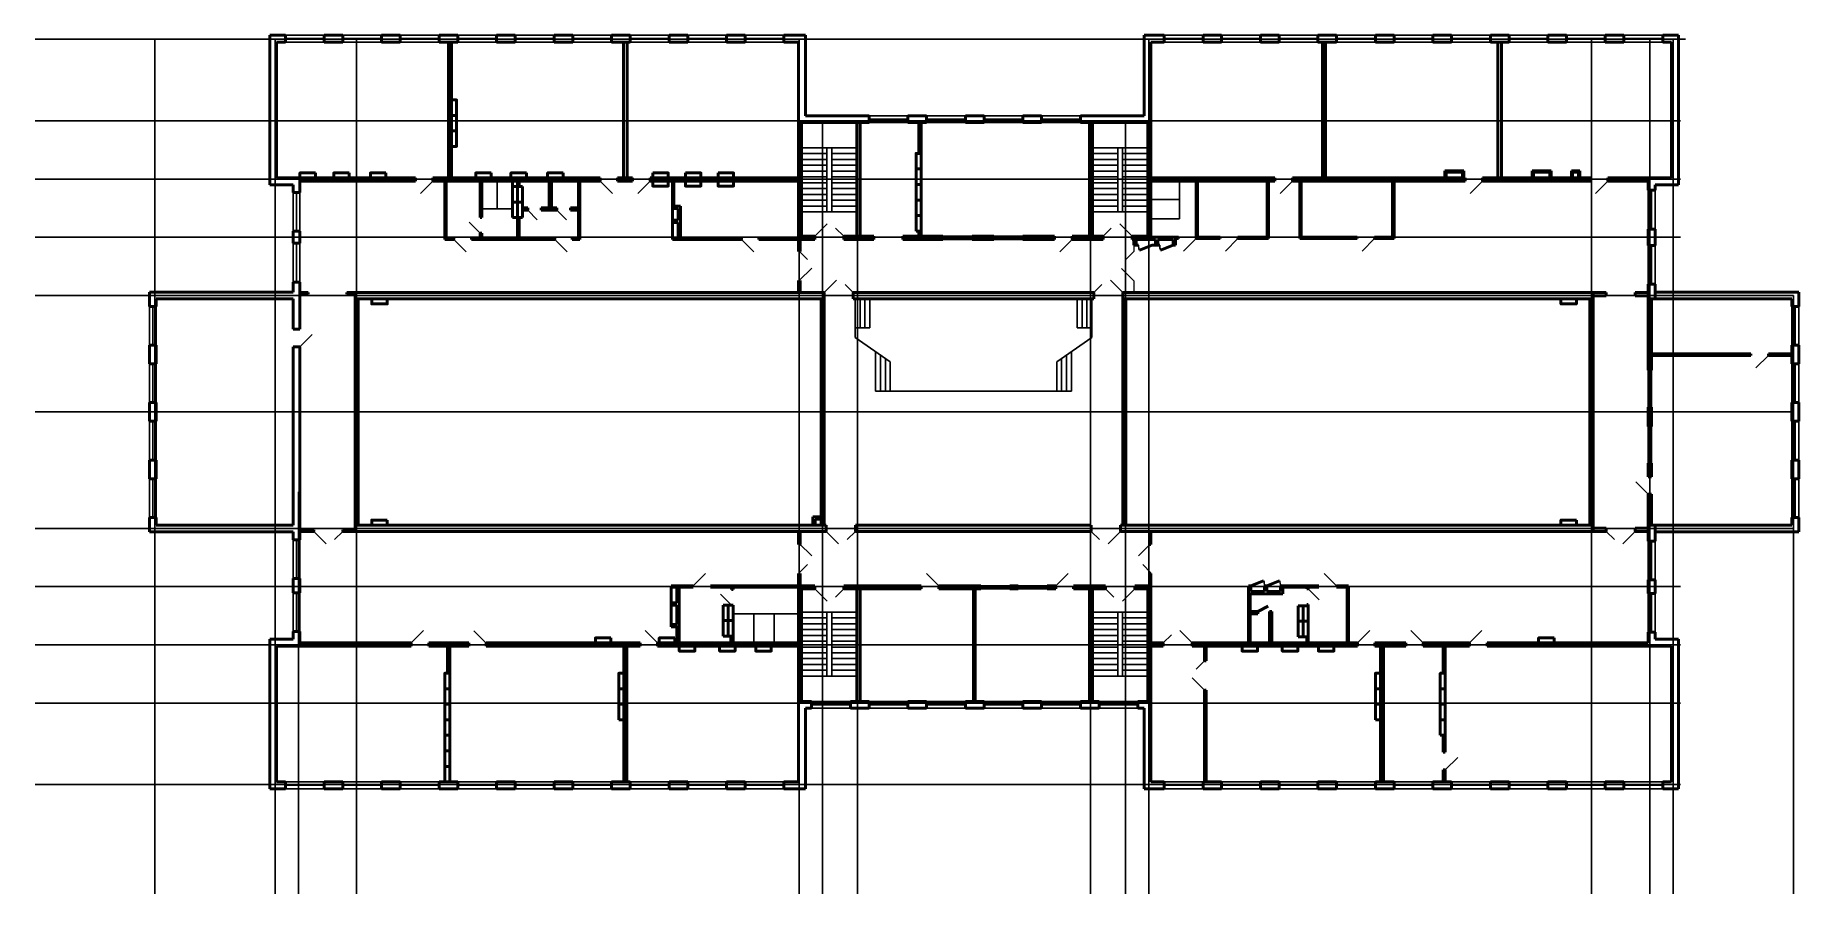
# Model space of a CAD drawing. Header units: metres. Extents: x 6.3 to 97.1, y 10 to 54.2.
import ezdxf

# ---------------------------------------------------------------- set-up
doc = ezdxf.new("R2010")
doc.units = ezdxf.units.M
doc.linetypes.add('ACAD_ISO04W100', pattern=[30, 24, -3, 0, -3])
for name, color, linetype in [('SANTEH', 7, 'Continuous'), ('Окна', 127, 'Continuous'), ('Оси', 30, 'Continuous'), ('размеры оси', 163, 'Continuous')]:
    doc.layers.add(name, color=color, linetype=linetype)
doc.layers.add('Двери', color=250, linetype='Continuous', lineweight=5)
doc.layers.add('Стены', color=7, linetype='Continuous', lineweight=50)

msp = doc.modelspace()

# ---------------------------------------------------------------- linework, layer by layer
for p, q in [((48.588, 48.385), (45.738, 48.385)), ((47.038, 45.085), (47.038, 48.385)), ((47.288, 45.085), (47.288, 48.385)), ((63.568, 48.385), (60.718, 48.385)), ((62.018, 45.085), (62.018, 48.385)), ((62.268, 45.085), (62.268, 48.385)), ((47.038, 48.085), (45.738, 48.085)), ((47.038, 47.785), (45.738, 47.785)), ((47.038, 47.485), (45.738, 47.485)), ((48.588, 48.085), (47.288, 48.085)), ((48.588, 47.785), (47.288, 47.785)), ((48.588, 47.485), (47.288, 47.485)), ((62.018, 48.085), (60.718, 48.085)), ((62.018, 47.785), (60.718, 47.785)), ((62.018, 47.485), (60.718, 47.485)), ((63.568, 48.085), (62.268, 48.085)), ((63.568, 47.785), (62.268, 47.785)), ((63.568, 47.485), (62.268, 47.485)), ((47.038, 47.185), (45.738, 47.185)), ((47.038, 46.885), (45.738, 46.885)), ((47.038, 46.585), (45.738, 46.585)), ((48.588, 47.185), (47.288, 47.185)), ((48.588, 46.885), (47.288, 46.885)), ((48.588, 46.585), (47.288, 46.585)), ((62.018, 47.185), (60.718, 47.185)), ((62.018, 46.885), (60.718, 46.885)), ((62.018, 46.585), (60.718, 46.585)), ((63.568, 47.185), (62.268, 47.185)), ((63.568, 46.885), (62.268, 46.885)), ((63.568, 46.585), (62.268, 46.585)), ((47.038, 46.285), (45.738, 46.285)), ((47.038, 45.985), (45.738, 45.985)), ((47.038, 45.685), (45.738, 45.685)), ((48.588, 46.285), (47.288, 46.285)), ((48.588, 45.985), (47.288, 45.985)), ((48.588, 45.685), (47.288, 45.685)), ((62.018, 46.285), (60.718, 46.285)), ((62.018, 45.985), (60.718, 45.985)), ((62.018, 45.685), (60.718, 45.685)), ((63.568, 46.285), (62.268, 46.285)), ((63.568, 45.985), (62.268, 45.985)), ((63.568, 45.685), (62.268, 45.685)), ((47.038, 45.385), (45.738, 45.385)), ((48.588, 45.085), (45.738, 45.085)), ((48.588, 45.385), (47.288, 45.385)), ((62.018, 45.385), (60.718, 45.385)), ((63.568, 45.085), (60.718, 45.085)), ((63.568, 45.385), (62.268, 45.385)), ((53.014, 43.825), (54.514, 43.825)), ((53.014, 43.745), (54.514, 43.745)), ((53.014, 43.665), (54.514, 43.665)), ((55.633, 43.825), (57.133, 43.825)), ((55.633, 43.745), (57.133, 43.745)), ((55.633, 43.665), (57.133, 43.665)), ((48.498, 38.605), (48.498, 40.605)), ((48.748, 39.105), (48.748, 40.605)), ((48.998, 39.105), (48.998, 40.605)), ((49.248, 39.105), (49.248, 40.605)), ((59.928, 39.105), (59.928, 40.605)), ((60.178, 39.105), (60.178, 40.605)), ((60.428, 39.105), (60.428, 40.605)), ((60.678, 38.605), (60.678, 40.605)), ((48.498, 39.105), (49.248, 39.105)), ((60.678, 39.105), (59.928, 39.105)), ((50.298, 37.355), (48.498, 38.605)), ((58.878, 37.355), (60.678, 38.605)), ((49.548, 35.855), (49.548, 37.875)), ((49.798, 35.855), (49.798, 37.702)), ((50.048, 35.855), (50.048, 37.528)), ((50.298, 35.855), (50.298, 37.355)), ((58.878, 35.855), (58.878, 37.355)), ((59.128, 35.855), (59.128, 37.528)), ((59.378, 35.855), (59.378, 37.702)), ((59.628, 35.855), (59.628, 37.875)), ((49.548, 35.855), (59.628, 35.855)), ((96.738, 28.945), (89.338, 28.945)), ((54.963, 25.825), (56.463, 25.825)), ((54.963, 25.745), (56.463, 25.745)), ((54.963, 25.665), (56.463, 25.665)), ((56.883, 25.825), (58.383, 25.825)), ((56.883, 25.745), (58.383, 25.745)), ((56.883, 25.665), (58.383, 25.665)), ((48.588, 24.465), (45.738, 24.465)), ((47.038, 24.165), (45.738, 24.165)), ((47.038, 23.865), (45.738, 23.865)), ((47.038, 24.465), (47.038, 21.165)), ((47.288, 24.465), (47.288, 21.165)), ((48.588, 24.165), (47.288, 24.165)), ((48.588, 23.865), (47.288, 23.865)), ((63.568, 24.465), (60.718, 24.465)), ((62.018, 24.165), (60.718, 24.165)), ((62.018, 23.865), (60.718, 23.865)), ((62.018, 24.465), (62.018, 21.165)), ((62.268, 24.465), (62.268, 21.165)), ((63.568, 24.165), (62.268, 24.165)), ((63.568, 23.865), (62.268, 23.865)), ((47.038, 23.565), (45.738, 23.565)), ((47.038, 23.265), (45.738, 23.265)), ((47.038, 22.965), (45.738, 22.965)), ((48.588, 23.565), (47.288, 23.565)), ((48.588, 23.265), (47.288, 23.265)), ((48.588, 22.965), (47.288, 22.965)), ((62.018, 23.565), (60.718, 23.565)), ((62.018, 23.265), (60.718, 23.265)), ((62.018, 22.965), (60.718, 22.965)), ((63.568, 23.565), (62.268, 23.565)), ((63.568, 23.265), (62.268, 23.265)), ((63.568, 22.965), (62.268, 22.965)), ((47.038, 22.665), (45.738, 22.665)), ((47.038, 22.365), (45.738, 22.365)), ((47.038, 22.065), (45.738, 22.065)), ((48.588, 22.665), (47.288, 22.665)), ((48.588, 22.365), (47.288, 22.365)), ((48.588, 22.065), (47.288, 22.065)), ((62.018, 22.665), (60.718, 22.665)), ((62.018, 22.365), (60.718, 22.365)), ((62.018, 22.065), (60.718, 22.065)), ((63.568, 22.665), (62.268, 22.665)), ((63.568, 22.365), (62.268, 22.365)), ((63.568, 22.065), (62.268, 22.065)), ((47.038, 21.765), (45.738, 21.765)), ((47.038, 21.465), (45.738, 21.465)), ((48.588, 21.165), (45.738, 21.165)), ((48.588, 21.765), (47.288, 21.765)), ((48.588, 21.465), (47.288, 21.465)), ((62.018, 21.765), (60.718, 21.765)), ((62.018, 21.465), (60.718, 21.465)), ((63.568, 21.165), (60.718, 21.165)), ((63.568, 21.765), (62.268, 21.765)), ((63.568, 21.465), (62.268, 21.465))]:
    msp.add_line(p, q)
at = {"lineweight": 50}
for p, q in [((46.898, 40.925), (46.898, 40.605)), ((48.398, 40.925), (48.398, 40.605)), ((60.778, 40.925), (60.778, 40.605)), ((62.278, 40.925), (62.278, 40.605)), ((94.623, 37.765), (94.623, 37.685)), ((95.523, 37.765), (95.523, 37.685)), ((47.003, 28.945), (47.003, 28.625)), ((48.503, 28.945), (48.503, 28.625)), ((60.653, 28.945), (60.653, 28.625)), ((62.153, 28.945), (62.153, 28.625)), ((69.578, 25.825), (69.698, 25.825)), ((64.353, 22.875), (64.353, 22.715)), ((65.853, 22.875), (65.853, 22.715)), ((74.363, 22.875), (74.363, 22.715)), ((75.263, 22.875), (75.263, 22.715)), ((66.488, 21.945), (66.568, 21.945)), ((66.488, 20.445), (66.568, 20.445))]:
    msp.add_line(p, q, dxfattribs=at)
at = {"lineweight": 25}
for p, q in [((89.338, 36.925), (89.338, 35.025)), ((89.418, 36.925), (89.418, 35.025)), ((89.498, 36.925), (89.498, 35.025)), ((89.338, 34.035), (89.338, 32.135)), ((89.418, 34.035), (89.418, 32.135)), ((89.498, 34.035), (89.498, 32.135))]:
    msp.add_line(p, q, dxfattribs=at)
at = {"layer": 'SANTEH'}
for p, q in [((30.058, 45.239), (30.058, 46.675)), ((65.198, 46.675), (65.198, 44.73)), ((65.198, 45.728), (63.751, 45.728)), ((30.848, 45.239), (29.268, 45.239)), ((65.198, 44.73), (63.751, 44.73)), ((42.208, 24.375), (45.578, 24.375)), ((43.283, 24.375), (43.283, 22.875)), ((44.33, 24.375), (44.33, 22.875))]:
    msp.add_line(p, q, dxfattribs=at)
for centre, start, end in [((63.785, 43.365), 180, 201.05793), ((64.878, 43.365), 180, 201.05793), ((68.878, 25.825), 0, 21.05793), ((69.698, 25.825), 0, 21.05793)]:
    msp.add_arc(centre, 0.7, start, end, dxfattribs=at)
at = {"layer": 'Двери'}
for p, q in [((26.748, 46.675), (26.112, 46.038)), ((35.36, 46.675), (35.996, 46.038)), ((37.934, 46.675), (37.297, 46.038)), ((71.011, 46.675), (70.375, 46.038)), ((80.806, 46.675), (80.169, 46.038)), ((87.257, 46.675), (86.621, 46.038)), ((29.188, 43.992), (28.614, 44.549)), ((31.628, 45.175), (32.123, 44.68)), ((33.128, 45.175), (33.623, 44.68)), ((27.828, 43.665), (28.464, 43.028)), ((33.02, 43.665), (33.656, 43.028)), ((42.64, 43.665), (43.277, 43.028)), ((45.618, 43.665), (45.618, 43.055)), ((46.413, 43.825), (47.05, 44.461)), ((47.913, 43.825), (47.489, 44.249)), ((59.663, 43.665), (59.026, 43.028)), ((61.258, 43.825), (61.683, 44.249)), ((62.758, 43.825), (62.122, 44.461)), ((62.838, 43.647), (62.838, 43.037)), ((66.048, 43.705), (65.412, 43.068)), ((68.196, 43.705), (67.559, 43.068)), ((75.248, 43.705), (74.612, 43.068)), ((45.618, 43.055), (46.043, 42.63)), ((62.838, 43.037), (62.414, 42.612)), ((45.618, 41.555), (46.255, 42.191)), ((62.838, 41.537), (62.202, 42.173)), ((45.618, 41.555), (45.618, 40.925)), ((46.898, 40.925), (47.535, 41.561)), ((48.398, 40.925), (47.974, 41.349)), ((60.778, 40.925), (61.203, 41.349)), ((62.278, 40.925), (61.642, 41.561)), ((62.838, 41.537), (62.838, 40.925)), ((19.898, 38.139), (20.535, 38.775)), ((95.523, 37.685), (94.887, 37.048)), ((89.338, 30.54), (88.702, 31.177)), ((20.608, 28.625), (21.245, 27.988)), ((22.108, 28.625), (21.684, 28.2)), ((45.618, 27.995), (45.618, 28.625)), ((47.003, 28.625), (47.639, 27.988)), ((48.503, 28.625), (48.079, 28.2)), ((60.653, 28.625), (61.077, 28.2)), ((62.153, 28.625), (61.517, 27.988)), ((87.168, 28.625), (87.593, 28.2)), ((88.668, 28.625), (88.032, 27.988)), ((45.618, 27.995), (46.255, 27.358)), ((63.728, 27.995), (63.092, 27.358)), ((40.15, 25.825), (40.786, 26.461)), ((45.618, 26.495), (46.043, 26.919)), ((45.618, 25.825), (45.618, 26.495)), ((52.797, 25.825), (52.161, 26.461)), ((58.831, 25.825), (59.467, 26.461)), ((63.728, 26.495), (63.304, 26.919)), ((63.728, 25.825), (63.728, 26.495)), ((73.278, 25.825), (72.642, 26.461)), ((46.413, 25.665), (47.05, 25.028)), ((47.913, 25.665), (47.489, 25.24)), ((61.393, 25.665), (61.818, 25.24)), ((62.893, 25.665), (62.257, 25.028)), ((71.828, 25.658), (72.394, 25.093)), ((42.128, 24.825), (41.563, 25.39)), ((25.632, 22.875), (26.268, 23.511)), ((29.491, 22.857), (28.855, 23.493)), ((38.32, 22.875), (37.684, 23.511)), ((64.353, 22.875), (64.777, 23.299)), ((65.853, 22.875), (65.217, 23.511)), ((74.363, 22.875), (74.999, 23.511)), ((77.75, 22.875), (77.113, 23.511)), ((80.138, 22.875), (80.775, 23.511)), ((66.488, 21.945), (66.064, 21.52)), ((66.488, 20.445), (65.852, 21.081)), ((78.888, 16.344), (79.525, 16.981))]:
    msp.add_line(p, q, dxfattribs=at)
at = {"layer": 'Окна'}
for p, q in [((19.148, 54.185), (21.148, 54.185)), ((19.148, 54.01), (21.148, 54.01)), ((19.148, 53.835), (21.148, 53.835)), ((22.108, 54.185), (24.108, 54.185)), ((22.108, 54.01), (24.108, 54.01)), ((22.108, 53.835), (24.108, 53.835)), ((25.068, 54.185), (27.068, 54.185)), ((25.068, 54.01), (27.068, 54.01)), ((25.068, 53.835), (27.068, 53.835)), ((28.028, 54.185), (30.028, 54.185)), ((28.028, 54.01), (30.028, 54.01)), ((28.028, 53.835), (30.028, 53.835)), ((30.988, 54.185), (32.988, 54.185)), ((30.988, 54.01), (32.988, 54.01)), ((30.988, 53.835), (32.988, 53.835)), ((33.948, 54.185), (35.948, 54.185)), ((33.948, 54.01), (35.948, 54.01)), ((33.948, 53.835), (35.948, 53.835)), ((36.908, 54.185), (38.908, 54.185)), ((36.908, 54.01), (38.908, 54.01)), ((36.908, 53.835), (38.908, 53.835)), ((39.868, 54.185), (41.868, 54.185)), ((39.868, 54.01), (41.868, 54.01)), ((39.868, 53.835), (41.868, 53.835)), ((42.828, 54.185), (44.828, 54.185)), ((42.828, 54.01), (44.828, 54.01)), ((42.828, 53.835), (44.828, 53.835)), ((66.408, 54.185), (64.408, 54.185)), ((66.408, 54.01), (64.408, 54.01)), ((66.408, 53.835), (64.408, 53.835)), ((69.368, 54.185), (67.368, 54.185)), ((69.368, 54.01), (67.368, 54.01)), ((69.368, 53.835), (67.368, 53.835)), ((72.328, 54.185), (70.328, 54.185)), ((72.328, 54.01), (70.328, 54.01)), ((72.328, 53.835), (70.328, 53.835)), ((75.288, 54.185), (73.288, 54.185)), ((75.288, 54.01), (73.288, 54.01)), ((75.288, 53.835), (73.288, 53.835)), ((78.248, 54.185), (76.248, 54.185)), ((78.248, 54.01), (76.248, 54.01)), ((78.248, 53.835), (76.248, 53.835)), ((81.208, 54.185), (79.208, 54.185)), ((81.208, 54.01), (79.208, 54.01)), ((81.208, 53.835), (79.208, 53.835)), ((84.168, 54.185), (82.168, 54.185)), ((84.168, 54.01), (82.168, 54.01)), ((84.168, 53.835), (82.168, 53.835)), ((87.128, 54.185), (85.128, 54.185)), ((87.128, 54.01), (85.128, 54.01)), ((87.128, 53.835), (85.128, 53.835)), ((90.088, 54.185), (88.088, 54.185)), ((90.088, 54.01), (88.088, 54.01)), ((90.088, 53.835), (88.088, 53.835)), ((49.213, 50.035), (51.213, 50.035)), ((52.173, 50.035), (54.173, 50.035)), ((55.133, 50.035), (57.133, 50.035)), ((58.093, 50.035), (60.093, 50.035)), ((49.213, 49.86), (51.213, 49.86)), ((49.213, 49.685), (51.213, 49.685)), ((52.173, 49.86), (54.173, 49.86)), ((52.173, 49.685), (54.173, 49.685)), ((55.133, 49.86), (57.133, 49.86)), ((55.133, 49.685), (57.133, 49.685)), ((58.093, 49.86), (60.093, 49.86)), ((58.093, 49.685), (60.093, 49.685)), ((19.548, 44.085), (19.548, 46.085)), ((19.723, 44.085), (19.723, 46.085)), ((19.898, 44.085), (19.898, 46.085)), ((89.338, 44.195), (89.338, 46.195)), ((89.513, 44.195), (89.513, 46.195)), ((89.688, 44.195), (89.688, 46.195)), ((55.133, 43.825), (55.633, 43.825)), ((89.338, 44.085), (89.338, 44.195)), ((89.688, 44.085), (89.688, 44.195)), ((19.548, 43.465), (19.548, 41.465)), ((19.548, 43.355), (19.548, 43.105)), ((19.723, 43.465), (19.723, 41.465)), ((19.898, 43.465), (19.898, 41.465)), ((19.898, 43.355), (19.898, 43.105)), ((89.338, 43.355), (89.338, 41.355)), ((89.513, 43.355), (89.513, 41.355)), ((89.688, 43.355), (89.688, 41.355)), ((19.548, 41.465), (19.548, 41.355)), ((19.898, 41.465), (19.898, 41.355)), ((12.148, 38.215), (12.148, 40.215)), ((12.323, 38.215), (12.323, 40.215)), ((12.498, 38.215), (12.498, 40.215)), ((96.738, 38.215), (96.738, 40.215)), ((96.913, 38.215), (96.913, 40.215)), ((97.088, 38.215), (97.088, 40.215)), ((12.148, 35.255), (12.148, 37.255)), ((12.323, 35.255), (12.323, 37.255)), ((12.498, 35.255), (12.498, 37.255)), ((96.738, 35.255), (96.738, 37.255)), ((96.913, 35.255), (96.913, 37.255)), ((97.088, 35.255), (97.088, 37.255)), ((89.338, 36.925), (89.338, 37.025)), ((12.148, 32.295), (12.148, 34.295)), ((12.323, 32.295), (12.323, 34.295)), ((12.498, 32.295), (12.498, 34.295)), ((89.338, 34.035), (89.338, 34.135)), ((96.738, 32.295), (96.738, 34.295)), ((96.913, 32.295), (96.913, 34.295)), ((97.088, 32.295), (97.088, 34.295)), ((12.148, 29.335), (12.148, 31.335)), ((12.323, 29.335), (12.323, 31.335)), ((12.498, 29.335), (12.498, 31.335)), ((96.738, 29.335), (96.738, 31.335)), ((96.913, 29.335), (96.913, 31.335)), ((97.088, 29.335), (97.088, 31.335)), ((19.548, 26.195), (19.548, 28.195)), ((19.723, 26.195), (19.723, 28.195)), ((19.898, 26.195), (19.898, 28.195)), ((89.338, 26.125), (89.338, 28.125)), ((89.513, 26.125), (89.513, 28.125)), ((89.688, 26.125), (89.688, 28.125)), ((19.548, 25.465), (19.548, 23.465)), ((19.723, 25.465), (19.723, 23.465)), ((19.898, 25.465), (19.898, 23.465)), ((89.338, 25.425), (89.338, 23.425)), ((89.513, 25.425), (89.513, 23.425)), ((89.688, 25.425), (89.688, 23.425)), ((46.253, 19.865), (48.253, 19.865)), ((46.253, 19.69), (48.253, 19.69)), ((46.253, 19.515), (48.253, 19.515)), ((49.213, 19.865), (51.213, 19.865)), ((49.213, 19.69), (51.213, 19.69)), ((49.213, 19.515), (51.213, 19.515)), ((52.173, 19.865), (54.173, 19.865)), ((52.173, 19.69), (54.173, 19.69)), ((52.173, 19.515), (54.173, 19.515)), ((55.133, 19.865), (57.133, 19.865)), ((55.133, 19.69), (57.133, 19.69)), ((55.133, 19.515), (57.133, 19.515)), ((58.093, 19.865), (60.093, 19.865)), ((58.093, 19.69), (60.093, 19.69)), ((58.093, 19.515), (60.093, 19.515)), ((61.053, 19.865), (63.053, 19.865)), ((61.053, 19.69), (63.053, 19.69)), ((61.053, 19.515), (63.053, 19.515)), ((19.148, 15.715), (21.148, 15.715)), ((19.148, 15.54), (21.148, 15.54)), ((22.108, 15.715), (24.108, 15.715)), ((22.108, 15.54), (24.108, 15.54)), ((25.068, 15.715), (27.068, 15.715)), ((25.068, 15.54), (27.068, 15.54)), ((28.028, 15.715), (30.028, 15.715)), ((28.028, 15.54), (30.028, 15.54)), ((30.988, 15.715), (32.988, 15.715)), ((30.988, 15.54), (32.988, 15.54)), ((33.948, 15.715), (35.948, 15.715)), ((33.948, 15.54), (35.948, 15.54)), ((36.908, 15.715), (38.908, 15.715)), ((36.908, 15.54), (38.908, 15.54)), ((39.868, 15.715), (41.868, 15.715)), ((39.868, 15.54), (41.868, 15.54)), ((42.828, 15.715), (44.828, 15.715)), ((42.828, 15.54), (44.828, 15.54)), ((66.408, 15.715), (64.408, 15.715)), ((66.408, 15.54), (64.408, 15.54)), ((69.368, 15.715), (67.368, 15.715)), ((69.368, 15.54), (67.368, 15.54)), ((72.328, 15.715), (70.328, 15.715)), ((72.328, 15.54), (70.328, 15.54)), ((75.288, 15.715), (73.288, 15.715)), ((75.288, 15.54), (73.288, 15.54)), ((78.248, 15.715), (76.248, 15.715)), ((78.248, 15.54), (76.248, 15.54)), ((81.208, 15.715), (79.208, 15.715)), ((81.208, 15.54), (79.208, 15.54)), ((84.168, 15.715), (82.168, 15.715)), ((84.168, 15.54), (82.168, 15.54)), ((87.128, 15.715), (85.128, 15.715)), ((87.128, 15.54), (85.128, 15.54)), ((90.088, 15.715), (88.088, 15.715)), ((90.088, 15.54), (88.088, 15.54)), ((19.148, 15.365), (21.148, 15.365)), ((22.108, 15.365), (24.108, 15.365)), ((25.068, 15.365), (27.068, 15.365)), ((28.028, 15.365), (30.028, 15.365)), ((30.988, 15.365), (32.988, 15.365)), ((33.948, 15.365), (35.948, 15.365)), ((36.908, 15.365), (38.908, 15.365)), ((39.868, 15.365), (41.868, 15.365)), ((42.828, 15.365), (44.828, 15.365)), ((66.408, 15.365), (64.408, 15.365)), ((69.368, 15.365), (67.368, 15.365)), ((72.328, 15.365), (70.328, 15.365)), ((75.288, 15.365), (73.288, 15.365)), ((78.248, 15.365), (76.248, 15.365)), ((81.208, 15.365), (79.208, 15.365)), ((84.168, 15.365), (82.168, 15.365)), ((87.128, 15.365), (85.128, 15.365)), ((90.088, 15.365), (88.088, 15.365))]:
    msp.add_line(p, q, dxfattribs=at)
at = {"layer": 'Оси', "linetype": 'ACAD_ISO04W100', "ltscale": 40}
for p, q in [((91.249, 53.975), (6.269, 53.975)), ((12.418, 53.975), (12.418, 9.953)), ((18.618, 53.975), (18.618, 9.953)), ((22.818, 53.975), (22.818, 9.953)), ((45.618, 53.975), (45.618, 9.953)), ((63.618, 53.975), (63.618, 9.953)), ((86.418, 53.975), (86.418, 9.953)), ((89.418, 53.975), (89.418, 9.953)), ((90.618, 53.975), (90.618, 9.953)), ((91.004, 49.775), (6.269, 49.775)), ((46.818, 49.775), (46.818, 9.953)), ((48.618, 49.775), (48.618, 9.953)), ((60.618, 49.775), (60.618, 9.953)), ((62.418, 49.775), (62.418, 9.953)), ((91.004, 46.775), (6.269, 46.775)), ((91.004, 43.775), (6.269, 43.775)), ((96.818, 40.775), (6.269, 40.775)), ((96.818, 40.775), (96.818, 9.953)), ((96.818, 34.775), (6.269, 34.775)), ((19.818, 30.665), (19.818, 9.953)), ((96.818, 28.775), (6.269, 28.775)), ((91.004, 25.775), (6.269, 25.775)), ((91.004, 22.775), (6.269, 22.775)), ((91.004, 19.775), (6.269, 19.775)), ((91.004, 15.575), (6.269, 15.575))]:
    msp.add_line(p, q, dxfattribs=at)
at = {"layer": 'размеры оси'}
msp.add_lwpolyline([(32.328, 45.175), (33.128, 45.175)], dxfattribs=at)
at = {"layer": 'Стены'}
for p, q in [((18.348, 54.185), (18.348, 46.485)), ((18.348, 54.185), (19.148, 54.185)), ((18.698, 53.835), (18.698, 46.835)), ((18.698, 53.835), (19.148, 53.835)), ((19.148, 53.835), (19.148, 54.185)), ((21.148, 54.185), (22.108, 54.185)), ((21.148, 53.835), (21.148, 54.185)), ((21.148, 53.835), (22.108, 53.835)), ((22.108, 53.835), (22.108, 54.185)), ((24.108, 54.185), (25.068, 54.185)), ((24.108, 53.835), (24.108, 54.185)), ((24.108, 53.835), (25.068, 53.835)), ((25.068, 53.835), (25.068, 54.185)), ((27.068, 54.185), (28.028, 54.185)), ((27.068, 53.835), (27.068, 54.185)), ((27.068, 53.835), (28.028, 53.835)), ((27.548, 46.835), (27.548, 53.835)), ((27.708, 46.835), (27.708, 53.835)), ((28.028, 53.835), (28.028, 54.185)), ((30.028, 54.185), (30.988, 54.185)), ((30.028, 53.835), (30.028, 54.185)), ((30.028, 53.835), (30.988, 53.835)), ((30.988, 53.835), (30.988, 54.185)), ((32.988, 54.185), (33.948, 54.185)), ((32.988, 53.835), (32.988, 54.185)), ((32.988, 53.835), (33.948, 53.835)), ((33.948, 53.835), (33.948, 54.185)), ((35.948, 54.185), (36.908, 54.185)), ((35.948, 53.835), (35.948, 54.185)), ((35.948, 53.835), (36.908, 53.835)), ((36.558, 46.835), (36.558, 53.835)), ((36.758, 46.835), (36.758, 53.835)), ((36.908, 53.835), (36.908, 54.185)), ((38.908, 54.185), (39.868, 54.185)), ((38.908, 53.835), (38.908, 54.185)), ((38.908, 53.835), (39.868, 53.835)), ((39.868, 53.835), (39.868, 54.185)), ((41.868, 54.185), (42.828, 54.185)), ((41.868, 53.835), (41.868, 54.185)), ((41.868, 53.835), (42.828, 53.835)), ((42.828, 53.835), (42.828, 54.185)), ((44.828, 54.185), (45.928, 54.185)), ((44.828, 53.835), (44.828, 54.185)), ((44.828, 53.835), (45.578, 53.835)), ((45.578, 43.665), (45.578, 53.835)), ((45.928, 50.035), (45.928, 54.185)), ((63.378, 54.185), (63.378, 50.035)), ((64.408, 54.185), (63.378, 54.185)), ((63.728, 53.835), (63.728, 49.685)), ((64.408, 53.835), (63.728, 53.835)), ((64.408, 53.835), (64.408, 54.185)), ((67.368, 54.185), (66.408, 54.185)), ((66.408, 53.835), (66.408, 54.185)), ((67.368, 53.835), (66.408, 53.835)), ((67.368, 53.835), (67.368, 54.185)), ((70.328, 54.185), (69.368, 54.185)), ((69.368, 53.835), (69.368, 54.185)), ((70.328, 53.835), (69.368, 53.835)), ((70.328, 53.835), (70.328, 54.185)), ((73.288, 54.185), (72.328, 54.185)), ((72.328, 53.835), (72.328, 54.185)), ((73.288, 53.835), (72.328, 53.835)), ((72.558, 53.835), (72.558, 46.835)), ((72.718, 53.835), (72.718, 46.835)), ((73.288, 53.835), (73.288, 54.185)), ((76.248, 54.185), (75.288, 54.185)), ((75.288, 53.835), (75.288, 54.185)), ((76.248, 53.835), (75.288, 53.835)), ((76.248, 53.835), (76.248, 54.185)), ((79.208, 54.185), (78.248, 54.185)), ((78.248, 53.835), (78.248, 54.185)), ((79.208, 53.835), (78.248, 53.835)), ((79.208, 53.835), (79.208, 54.185)), ((82.168, 54.185), (81.208, 54.185)), ((81.208, 53.835), (81.208, 54.185)), ((82.168, 53.835), (81.208, 53.835)), ((81.588, 53.835), (81.588, 46.835)), ((81.788, 53.835), (81.788, 46.835)), ((82.168, 53.835), (82.168, 54.185)), ((85.128, 54.185), (84.168, 54.185)), ((84.168, 53.835), (84.168, 54.185)), ((85.128, 53.835), (84.168, 53.835)), ((85.128, 53.835), (85.128, 54.185)), ((88.088, 54.185), (87.128, 54.185)), ((87.128, 53.835), (87.128, 54.185)), ((88.088, 53.835), (87.128, 53.835)), ((88.088, 53.835), (88.088, 54.185)), ((90.888, 54.185), (90.088, 54.185)), ((90.088, 53.835), (90.088, 54.185)), ((90.538, 53.835), (90.088, 53.835)), ((90.538, 53.835), (90.538, 46.835)), ((90.888, 54.185), (90.888, 46.485)), ((49.213, 50.035), (45.928, 50.035)), ((49.213, 50.035), (49.213, 49.685)), ((52.173, 50.035), (51.213, 50.035)), ((51.213, 50.035), (51.213, 49.685)), ((52.173, 50.035), (52.173, 49.685)), ((55.133, 50.035), (54.173, 50.035)), ((54.173, 50.035), (54.173, 49.685)), ((55.133, 50.035), (55.133, 49.685)), ((58.093, 50.035), (57.133, 50.035)), ((57.133, 50.035), (57.133, 49.685)), ((58.093, 50.035), (58.093, 49.685)), ((63.378, 50.035), (60.093, 50.035)), ((60.093, 50.035), (60.093, 49.685)), ((49.213, 49.685), (45.578, 49.685)), ((45.738, 43.825), (45.738, 49.685)), ((48.588, 43.825), (48.588, 49.685)), ((48.748, 43.825), (48.748, 49.685)), ((52.173, 49.685), (51.213, 49.685)), ((51.768, 48.095), (51.768, 49.685)), ((51.888, 43.825), (51.888, 49.685)), ((55.133, 49.685), (54.173, 49.685)), ((58.093, 49.685), (57.133, 49.685)), ((63.728, 49.685), (60.093, 49.685)), ((60.558, 43.825), (60.558, 49.685)), ((60.718, 43.825), (60.718, 49.685)), ((63.568, 43.825), (63.568, 49.685)), ((63.728, 43.665), (63.728, 49.685)), ((18.348, 46.485), (19.548, 46.485)), ((18.698, 46.835), (25.848, 46.835)), ((19.548, 46.085), (19.548, 46.485)), ((19.898, 46.085), (19.898, 46.835)), ((19.898, 46.675), (25.848, 46.675)), ((25.848, 46.835), (25.848, 46.675)), ((26.748, 46.835), (26.748, 46.675)), ((26.748, 46.835), (35.36, 46.835)), ((26.748, 46.675), (35.36, 46.675)), ((27.358, 43.665), (27.358, 46.675)), ((27.438, 43.745), (27.438, 46.675)), ((29.188, 46.675), (29.188, 44.792)), ((29.268, 46.675), (29.268, 44.792)), ((30.848, 46.675), (31.368, 46.675)), ((30.848, 45.175), (30.848, 46.675)), ((31.368, 46.392), (30.848, 46.392)), ((30.848, 46.392), (30.848, 44.792)), ((31.108, 43.745), (31.108, 46.675)), ((31.108, 44.792), (31.108, 46.392)), ((31.188, 46.392), (31.188, 46.675)), ((31.368, 46.392), (31.368, 44.792)), ((32.743, 45.295), (32.743, 46.675)), ((32.863, 45.295), (32.863, 46.675)), ((34.238, 43.745), (34.238, 46.675)), ((34.318, 43.665), (34.318, 46.675)), ((35.36, 46.835), (35.36, 46.675)), ((36.26, 46.835), (37.034, 46.835)), ((36.26, 46.835), (36.26, 46.675)), ((36.26, 46.675), (37.034, 46.675)), ((37.034, 46.835), (37.034, 46.675)), ((37.934, 46.835), (45.578, 46.835)), ((37.934, 46.835), (37.934, 46.675)), ((37.934, 46.675), (45.578, 46.675)), ((39.078, 45.385), (39.078, 46.675)), ((39.158, 45.385), (39.158, 46.675)), ((63.728, 46.835), (70.111, 46.835)), ((63.728, 46.675), (70.111, 46.675)), ((66.048, 43.785), (66.048, 46.675)), ((66.128, 43.785), (66.128, 46.675)), ((69.708, 43.785), (69.708, 46.675)), ((69.788, 43.705), (69.788, 46.675)), ((70.111, 46.835), (70.111, 46.675)), ((71.011, 46.835), (79.906, 46.835)), ((71.011, 46.835), (71.011, 46.675)), ((71.011, 46.675), (79.906, 46.675)), ((71.388, 43.705), (71.388, 46.675)), ((71.468, 43.785), (71.468, 46.675)), ((76.168, 43.785), (76.168, 46.675)), ((76.248, 43.705), (76.248, 46.675)), ((78.863, 47.2), (78.863, 46.835)), ((78.863, 47.2), (79.833, 47.2)), ((78.928, 47.135), (79.768, 47.135)), ((78.928, 47.135), (78.928, 46.835)), ((79.768, 47.135), (79.768, 46.835)), ((79.833, 47.2), (79.833, 46.835)), ((79.906, 46.835), (79.906, 46.675)), ((80.806, 46.835), (86.357, 46.835)), ((80.806, 46.835), (80.806, 46.675)), ((80.806, 46.675), (86.357, 46.675)), ((83.363, 47.2), (83.363, 46.835)), ((83.363, 47.2), (84.333, 47.2)), ((83.428, 47.135), (83.428, 46.835)), ((83.428, 47.135), (84.268, 47.135)), ((84.268, 47.135), (84.268, 46.835)), ((84.333, 47.2), (84.333, 46.835)), ((85.378, 47.2), (85.378, 46.835)), ((85.378, 47.2), (85.808, 47.2)), ((85.443, 47.135), (85.443, 46.835)), ((85.443, 47.135), (85.743, 47.135)), ((85.743, 47.135), (85.743, 46.835)), ((85.808, 47.2), (85.808, 46.835)), ((86.357, 46.835), (86.357, 46.675)), ((87.257, 46.835), (90.538, 46.835)), ((87.257, 46.835), (87.257, 46.675)), ((87.257, 46.675), (89.338, 46.675)), ((89.338, 46.195), (89.338, 46.835)), ((90.888, 46.485), (89.688, 46.485)), ((89.688, 46.195), (89.688, 46.485)), ((19.548, 46.085), (19.898, 46.085)), ((30.848, 45.592), (31.368, 45.592)), ((89.338, 46.195), (89.688, 46.195)), ((29.188, 44.792), (29.268, 44.792)), ((30.848, 44.792), (31.368, 44.792)), ((31.188, 43.745), (31.188, 44.792)), ((31.368, 45.295), (31.628, 45.295)), ((31.368, 45.175), (31.628, 45.175)), ((31.628, 45.295), (31.628, 45.175)), ((32.328, 45.295), (33.128, 45.295)), ((32.328, 45.295), (32.328, 45.175)), ((32.328, 45.175), (33.128, 45.175)), ((33.128, 45.295), (33.128, 45.175)), ((33.828, 45.295), (34.238, 45.295)), ((33.828, 45.295), (33.828, 45.175)), ((33.828, 45.175), (34.238, 45.175)), ((39.498, 45.385), (39.078, 45.385)), ((39.078, 43.665), (39.078, 45.385)), ((39.378, 45.265), (39.078, 45.265)), ((39.378, 44.665), (39.078, 44.665)), ((39.378, 44.545), (39.078, 44.545)), ((39.378, 44.665), (39.378, 45.265)), ((39.378, 43.745), (39.378, 44.545)), ((39.498, 43.745), (39.498, 45.385)), ((19.548, 43.465), (19.548, 44.085)), ((19.548, 44.085), (19.898, 44.085)), ((19.898, 43.745), (19.898, 44.085)), ((19.898, 43.465), (19.898, 43.745)), ((27.828, 43.665), (27.358, 43.665)), ((27.828, 43.745), (27.438, 43.745)), ((27.828, 43.745), (27.828, 43.665)), ((33.02, 43.745), (28.728, 43.745)), ((28.728, 43.745), (28.728, 43.665)), ((33.02, 43.665), (28.728, 43.665)), ((29.188, 43.992), (29.188, 43.745)), ((29.188, 43.992), (29.268, 43.992)), ((29.268, 43.992), (29.268, 43.745)), ((33.02, 43.745), (33.02, 43.665)), ((34.238, 43.745), (33.92, 43.745)), ((33.92, 43.745), (33.92, 43.665)), ((34.318, 43.665), (33.92, 43.665)), ((42.64, 43.745), (39.078, 43.745)), ((42.64, 43.665), (39.078, 43.665)), ((42.64, 43.745), (42.64, 43.665)), ((45.578, 43.745), (43.54, 43.745)), ((43.54, 43.745), (43.54, 43.665)), ((45.578, 43.665), (43.54, 43.665)), ((46.413, 43.665), (45.578, 43.665)), ((45.578, 43.665), (45.578, 43.045)), ((45.658, 43.665), (45.658, 43.045)), ((46.413, 43.825), (45.738, 43.825)), ((46.413, 43.825), (46.413, 43.665)), ((49.448, 43.825), (47.913, 43.825)), ((47.913, 43.825), (47.913, 43.665)), ((49.448, 43.665), (47.913, 43.665)), ((49.448, 43.825), (49.448, 43.665)), ((53.014, 43.825), (50.948, 43.825)), ((50.948, 43.825), (50.948, 43.665)), ((53.014, 43.665), (50.948, 43.665)), ((51.768, 43.825), (51.768, 44.095)), ((53.014, 43.825), (53.014, 43.665)), ((55.633, 43.825), (54.514, 43.825)), ((54.514, 43.825), (54.514, 43.665)), ((55.633, 43.665), (54.514, 43.665)), ((55.633, 43.825), (55.633, 43.665)), ((58.763, 43.825), (57.133, 43.825)), ((57.133, 43.825), (57.133, 43.665)), ((58.763, 43.665), (57.133, 43.665)), ((58.763, 43.825), (58.763, 43.665)), ((61.258, 43.825), (59.663, 43.825)), ((59.663, 43.825), (59.663, 43.665)), ((61.258, 43.665), (59.663, 43.665)), ((61.258, 43.825), (61.258, 43.665)), ((63.568, 43.825), (62.758, 43.825)), ((62.758, 43.825), (62.758, 43.665)), ((63.728, 43.665), (62.758, 43.665)), ((62.838, 43.665), (62.838, 43.365)), ((62.958, 43.665), (62.958, 43.365)), ((63.728, 43.785), (64.998, 43.785)), ((63.728, 43.665), (63.958, 43.665)), ((63.958, 43.665), (63.958, 43.365)), ((64.078, 43.665), (64.078, 43.365)), ((64.078, 43.665), (64.878, 43.665)), ((64.878, 43.665), (64.878, 43.365)), ((64.998, 43.785), (65.148, 43.785)), ((64.998, 43.785), (64.998, 43.365)), ((64.998, 43.705), (65.148, 43.705)), ((65.148, 43.785), (65.148, 43.705)), ((66.048, 43.785), (66.048, 43.705)), ((66.048, 43.705), (67.296, 43.705)), ((66.128, 43.785), (67.296, 43.785)), ((67.296, 43.785), (67.296, 43.705)), ((68.196, 43.785), (69.708, 43.785)), ((68.196, 43.785), (68.196, 43.705)), ((68.196, 43.705), (69.788, 43.705)), ((71.388, 43.705), (74.348, 43.705)), ((71.468, 43.785), (74.348, 43.785)), ((74.348, 43.785), (74.348, 43.705)), ((75.248, 43.785), (76.168, 43.785)), ((75.248, 43.785), (75.248, 43.705)), ((75.248, 43.705), (76.248, 43.705)), ((89.338, 43.355), (89.338, 44.195)), ((89.338, 44.195), (89.688, 44.195)), ((89.688, 43.355), (89.688, 44.195)), ((19.548, 43.465), (19.898, 43.465)), ((45.658, 43.045), (45.578, 43.045)), ((63.085, 43.365), (62.838, 43.365)), ((63.785, 43.365), (63.132, 43.113)), ((64.178, 43.365), (63.785, 43.365)), ((64.878, 43.365), (64.225, 43.113)), ((64.998, 43.365), (64.878, 43.365)), ((89.338, 43.355), (89.688, 43.355)), ((12.148, 40.955), (19.548, 40.955)), ((12.148, 40.215), (12.148, 40.955)), ((19.548, 40.955), (19.548, 41.465)), ((19.548, 41.465), (19.898, 41.465)), ((19.898, 39.039), (19.898, 41.465)), ((20.318, 40.925), (19.898, 40.925)), ((20.318, 40.925), (20.318, 40.845)), ((22.738, 40.925), (22.318, 40.925)), ((22.318, 40.925), (22.318, 40.845)), ((22.738, 40.925), (46.898, 40.925)), ((22.738, 28.625), (22.738, 40.925)), ((45.578, 41.545), (45.578, 40.925)), ((45.658, 41.545), (45.578, 41.545)), ((45.658, 41.545), (45.658, 40.925)), ((48.398, 40.925), (60.778, 40.925)), ((62.278, 40.925), (86.498, 40.925)), ((86.498, 28.625), (86.498, 40.925)), ((86.498, 40.925), (87.168, 40.925)), ((87.168, 40.925), (87.168, 40.765)), ((88.668, 40.925), (89.338, 40.925)), ((88.668, 40.925), (88.668, 40.765)), ((89.338, 39.706), (89.338, 41.355)), ((89.338, 41.355), (89.688, 41.355)), ((89.688, 40.605), (89.688, 41.355)), ((97.088, 40.955), (89.688, 40.955)), ((97.088, 40.215), (97.088, 40.955)), ((12.498, 40.215), (12.148, 40.215)), ((12.498, 40.605), (19.548, 40.605)), ((12.498, 40.215), (12.498, 40.605)), ((19.548, 39.039), (19.548, 40.605)), ((20.318, 40.845), (19.898, 40.845)), ((22.738, 40.845), (22.318, 40.845)), ((22.738, 40.605), (46.898, 40.605)), ((22.898, 28.945), (22.898, 40.605)), ((46.738, 28.945), (46.738, 40.605)), ((46.898, 28.945), (46.898, 40.605)), ((48.398, 40.605), (60.778, 40.605)), ((62.278, 40.605), (86.498, 40.605)), ((62.278, 28.945), (62.278, 40.605)), ((62.438, 28.945), (62.438, 40.605)), ((86.338, 28.945), (86.338, 40.605)), ((86.498, 40.765), (87.168, 40.765)), ((88.668, 40.765), (89.338, 40.765)), ((96.738, 40.605), (89.338, 40.605)), ((89.498, 39.706), (89.498, 40.605)), ((89.688, 40.605), (96.738, 40.605)), ((96.738, 40.215), (96.738, 40.605)), ((97.088, 40.215), (96.738, 40.215)), ((89.338, 39.706), (89.498, 39.706)), ((89.338, 38.806), (89.338, 39.706)), ((89.498, 38.806), (89.498, 39.706)), ((12.148, 37.255), (12.148, 38.215)), ((12.498, 38.215), (12.148, 38.215)), ((12.498, 37.255), (12.498, 38.215)), ((19.548, 39.039), (19.898, 39.039)), ((89.338, 36.925), (89.338, 38.806)), ((89.338, 38.806), (89.498, 38.806)), ((89.498, 36.925), (89.498, 38.806)), ((96.738, 37.255), (96.738, 38.215)), ((97.088, 38.215), (96.738, 38.215)), ((97.088, 37.255), (97.088, 38.215)), ((12.498, 37.255), (12.148, 37.255)), ((19.548, 28.945), (19.548, 38.139)), ((19.548, 38.139), (19.898, 38.139)), ((19.898, 28.195), (19.898, 38.139)), ((94.623, 37.765), (89.498, 37.765)), ((94.623, 37.685), (89.498, 37.685)), ((96.738, 37.765), (95.523, 37.765)), ((96.738, 37.685), (95.523, 37.685)), ((97.088, 37.255), (96.738, 37.255)), ((89.498, 36.925), (89.338, 36.925)), ((12.148, 34.295), (12.148, 35.255)), ((12.498, 35.255), (12.148, 35.255)), ((12.498, 34.295), (12.498, 35.255)), ((89.338, 34.035), (89.338, 35.025)), ((89.498, 35.025), (89.338, 35.025)), ((89.498, 34.035), (89.498, 35.025)), ((96.738, 34.295), (96.738, 35.255)), ((97.088, 35.255), (96.738, 35.255)), ((97.088, 34.295), (97.088, 35.255)), ((12.498, 34.295), (12.148, 34.295)), ((89.498, 34.035), (89.338, 34.035)), ((97.088, 34.295), (96.738, 34.295)), ((12.148, 31.335), (12.148, 32.295)), ((12.498, 32.295), (12.148, 32.295)), ((12.498, 31.335), (12.498, 32.295)), ((89.338, 31.44), (89.338, 32.135)), ((89.498, 32.135), (89.338, 32.135)), ((89.498, 31.44), (89.498, 32.135)), ((96.738, 31.335), (96.738, 32.295)), ((97.088, 32.295), (96.738, 32.295)), ((97.088, 31.335), (97.088, 32.295)), ((12.498, 31.335), (12.148, 31.335)), ((89.338, 31.44), (89.498, 31.44)), ((97.088, 31.335), (96.738, 31.335)), ((89.338, 28.625), (89.338, 30.54)), ((89.338, 30.54), (89.498, 30.54)), ((89.498, 28.945), (89.498, 30.54)), ((12.148, 28.595), (12.148, 29.335)), ((12.498, 29.335), (12.148, 29.335)), ((12.498, 28.945), (12.498, 29.335)), ((46.318, 28.945), (46.318, 29.365)), ((46.318, 29.365), (46.738, 29.365)), ((46.438, 28.945), (46.438, 29.245)), ((46.438, 29.245), (46.738, 29.245)), ((96.738, 28.945), (96.738, 29.335)), ((97.088, 29.335), (96.738, 29.335)), ((97.088, 28.595), (97.088, 29.335)), ((12.148, 28.595), (19.548, 28.595)), ((12.498, 28.945), (19.548, 28.945)), ((19.548, 28.195), (19.548, 28.595)), ((19.548, 28.195), (19.898, 28.195)), ((20.608, 28.705), (19.898, 28.705)), ((20.608, 28.625), (19.898, 28.625)), ((20.608, 28.625), (20.608, 28.705)), ((22.738, 28.705), (22.108, 28.705)), ((22.108, 28.625), (22.108, 28.705)), ((22.818, 28.625), (22.108, 28.625)), ((22.738, 28.945), (47.003, 28.945)), ((22.738, 28.625), (47.003, 28.625)), ((45.578, 28.625), (45.578, 27.945)), ((45.658, 28.625), (45.658, 27.945)), ((48.503, 28.945), (60.653, 28.945)), ((48.503, 28.625), (60.653, 28.625)), ((62.153, 28.945), (86.498, 28.945)), ((62.153, 28.625), (86.498, 28.625)), ((63.648, 28.625), (63.648, 27.945)), ((63.728, 28.625), (63.728, 27.945)), ((86.498, 28.785), (87.168, 28.785)), ((86.498, 28.625), (87.168, 28.625)), ((87.168, 28.785), (87.168, 28.625)), ((88.668, 28.785), (89.338, 28.785)), ((88.668, 28.785), (88.668, 28.625)), ((88.668, 28.625), (89.338, 28.625)), ((89.338, 28.945), (96.738, 28.945)), ((89.338, 28.125), (89.338, 28.625)), ((89.688, 28.595), (89.688, 28.945)), ((89.688, 28.125), (89.688, 28.595)), ((97.088, 28.595), (89.688, 28.595)), ((45.658, 27.945), (45.578, 27.945)), ((63.728, 27.945), (63.648, 27.945)), ((89.338, 28.125), (89.688, 28.125)), ((45.578, 26.445), (45.578, 25.825)), ((45.658, 26.445), (45.578, 26.445)), ((45.658, 26.445), (45.658, 25.825)), ((63.648, 26.445), (63.648, 25.825)), ((63.728, 26.445), (63.648, 26.445)), ((63.728, 26.445), (63.728, 25.825)), ((19.548, 25.465), (19.548, 26.195)), ((19.548, 26.195), (19.898, 26.195)), ((19.548, 25.465), (19.898, 25.465)), ((19.898, 25.465), (19.898, 26.195)), ((39.018, 25.825), (39.018, 25.745)), ((39.018, 25.825), (40.15, 25.825)), ((39.018, 23.705), (39.018, 25.825)), ((39.018, 25.745), (39.318, 25.745)), ((39.318, 25.745), (39.318, 24.945)), ((39.438, 25.745), (39.438, 22.875)), ((39.438, 25.745), (40.15, 25.745)), ((40.15, 25.745), (40.15, 25.825)), ((41.05, 25.825), (45.448, 25.825)), ((41.05, 25.745), (41.05, 25.825)), ((41.05, 25.745), (45.578, 25.745)), ((42.128, 25.625), (42.128, 25.745)), ((42.128, 25.625), (42.208, 25.625)), ((42.208, 25.625), (42.208, 25.745)), ((45.448, 25.825), (45.928, 25.825)), ((45.578, 25.825), (45.578, 15.715)), ((45.578, 25.825), (45.738, 25.825)), ((45.738, 25.825), (45.738, 19.865)), ((45.738, 25.665), (46.413, 25.665)), ((45.928, 25.825), (46.413, 25.825)), ((46.413, 25.665), (46.413, 25.825)), ((47.913, 25.825), (51.897, 25.825)), ((47.913, 25.665), (47.913, 25.825)), ((47.913, 25.665), (51.897, 25.665)), ((48.588, 25.665), (48.588, 19.865)), ((48.748, 25.665), (48.748, 19.865)), ((51.897, 25.665), (51.897, 25.825)), ((52.797, 25.825), (54.963, 25.825)), ((52.797, 25.665), (52.797, 25.825)), ((52.797, 25.665), (54.963, 25.665)), ((54.588, 25.665), (54.588, 19.865)), ((54.668, 25.665), (54.668, 19.865)), ((54.963, 25.825), (54.963, 25.665)), ((56.463, 25.825), (56.883, 25.825)), ((56.463, 25.825), (56.463, 25.665)), ((56.463, 25.665), (56.883, 25.665)), ((56.883, 25.825), (56.883, 25.665)), ((58.383, 25.825), (58.831, 25.825)), ((58.383, 25.825), (58.383, 25.665)), ((58.383, 25.665), (58.831, 25.665)), ((58.831, 25.665), (58.831, 25.825)), ((59.731, 25.825), (61.393, 25.825)), ((59.731, 25.665), (59.731, 25.825)), ((59.731, 25.665), (61.393, 25.665)), ((60.558, 25.665), (60.558, 19.865)), ((60.718, 25.665), (60.718, 19.865)), ((61.393, 25.665), (61.393, 25.825)), ((62.893, 25.825), (63.728, 25.825)), ((62.893, 25.665), (62.893, 25.825)), ((62.893, 25.665), (63.728, 25.665)), ((63.568, 25.665), (63.568, 19.865)), ((63.728, 25.825), (63.728, 15.715)), ((63.728, 25.825), (63.728, 19.865)), ((68.758, 25.825), (68.878, 25.825)), ((68.758, 25.825), (68.758, 22.875)), ((68.758, 25.825), (68.758, 25.525)), ((68.878, 25.825), (69.532, 26.076)), ((68.878, 25.825), (68.878, 25.525)), ((68.878, 25.525), (69.578, 25.525)), ((69.578, 25.825), (69.578, 25.525)), ((69.698, 25.825), (70.352, 26.076)), ((69.698, 25.825), (69.698, 25.525)), ((69.698, 25.525), (70.398, 25.525)), ((70.398, 25.825), (72.378, 25.825)), ((70.398, 25.825), (70.398, 25.525)), ((70.518, 25.825), (70.518, 25.405)), ((70.518, 25.745), (72.378, 25.745)), ((71.748, 25.745), (71.748, 25.658)), ((71.748, 25.658), (71.828, 25.658)), ((71.828, 25.745), (71.828, 25.658)), ((72.378, 25.825), (72.378, 25.745)), ((73.278, 25.825), (73.908, 25.825)), ((73.278, 25.825), (73.278, 25.745)), ((73.278, 25.745), (73.828, 25.745)), ((73.828, 25.745), (73.828, 22.875)), ((73.908, 25.825), (73.908, 22.875)), ((89.338, 25.425), (89.338, 26.125)), ((89.338, 26.125), (89.688, 26.125)), ((89.688, 25.425), (89.688, 26.125)), ((39.018, 24.945), (39.018, 24.825)), ((39.018, 24.945), (39.318, 24.945)), ((39.018, 24.825), (39.318, 24.825)), ((39.318, 24.825), (39.318, 23.825)), ((41.688, 24.825), (41.688, 23.225)), ((41.688, 24.825), (42.208, 24.825)), ((41.948, 23.225), (41.948, 24.825)), ((42.208, 24.825), (42.208, 22.875)), ((68.758, 25.405), (70.518, 25.405)), ((68.838, 25.405), (68.838, 22.875)), ((69.238, 24.495), (69.76, 24.775)), ((71.308, 24.795), (71.308, 23.195)), ((71.308, 24.795), (71.828, 24.795)), ((71.568, 23.195), (71.568, 24.795)), ((71.748, 24.858), (71.748, 24.795)), ((71.748, 24.858), (71.828, 24.858)), ((71.828, 24.858), (71.828, 22.875)), ((89.338, 25.425), (89.688, 25.425)), ((39.018, 23.825), (39.018, 23.705)), ((39.018, 23.825), (39.318, 23.825)), ((39.018, 23.705), (39.438, 23.705)), ((39.318, 23.705), (39.318, 22.875)), ((41.688, 24.025), (42.208, 24.025)), ((68.838, 24.495), (69.238, 24.495)), ((68.838, 24.375), (69.238, 24.375)), ((69.238, 24.495), (69.238, 24.375)), ((69.838, 24.495), (69.838, 22.875)), ((69.838, 24.495), (69.958, 24.495)), ((69.958, 24.495), (69.958, 22.875)), ((71.308, 23.995), (71.828, 23.995)), ((18.348, 15.365), (18.348, 23.065)), ((18.348, 23.065), (19.548, 23.065)), ((18.698, 15.715), (18.698, 22.715)), ((18.698, 22.715), (25.632, 22.715)), ((19.548, 23.465), (19.898, 23.465)), ((19.548, 23.065), (19.548, 23.465)), ((19.898, 22.715), (19.898, 23.465)), ((19.898, 22.875), (25.632, 22.875)), ((25.632, 22.715), (25.632, 22.875)), ((26.532, 22.875), (28.591, 22.875)), ((26.532, 22.715), (26.532, 22.875)), ((26.532, 22.715), (28.591, 22.715)), ((27.498, 21.315), (27.498, 22.715)), ((27.618, 21.315), (27.618, 22.715)), ((28.591, 22.715), (28.591, 22.875)), ((29.491, 22.875), (37.42, 22.875)), ((29.491, 22.715), (29.491, 22.875)), ((29.491, 22.715), (37.42, 22.715)), ((36.578, 22.715), (36.578, 15.715)), ((36.738, 22.715), (36.738, 15.715)), ((37.42, 22.715), (37.42, 22.875)), ((38.32, 22.875), (45.578, 22.875)), ((38.32, 22.715), (38.32, 22.875)), ((38.32, 22.715), (45.578, 22.715)), ((41.688, 23.225), (42.208, 23.225)), ((42.088, 23.225), (42.088, 22.875)), ((63.728, 22.875), (64.353, 22.875)), ((63.728, 22.715), (64.353, 22.715)), ((65.853, 22.875), (74.363, 22.875)), ((65.853, 22.715), (74.363, 22.715)), ((66.488, 22.715), (66.488, 21.945)), ((66.568, 22.715), (66.568, 21.945)), ((71.308, 23.195), (71.828, 23.195)), ((71.748, 23.195), (71.748, 22.875)), ((75.263, 22.875), (76.85, 22.875)), ((75.263, 22.715), (76.85, 22.715)), ((75.548, 22.715), (75.548, 15.715)), ((75.708, 22.715), (75.708, 15.715)), ((76.85, 22.875), (76.85, 22.715)), ((77.75, 22.875), (80.138, 22.875)), ((77.75, 22.875), (77.75, 22.715)), ((77.75, 22.715), (80.138, 22.715)), ((78.768, 21.315), (78.768, 22.715)), ((78.888, 17.244), (78.888, 22.715)), ((80.138, 22.875), (80.138, 22.715)), ((81.038, 22.875), (89.338, 22.875)), ((81.038, 22.875), (81.038, 22.715)), ((81.038, 22.715), (90.538, 22.715)), ((89.338, 23.425), (89.688, 23.425)), ((89.338, 23.425), (89.338, 22.875)), ((89.688, 23.065), (89.688, 23.425)), ((90.888, 23.065), (89.688, 23.065)), ((90.538, 15.715), (90.538, 22.715)), ((90.888, 15.365), (90.888, 23.065)), ((66.488, 20.445), (66.488, 15.715)), ((66.568, 20.445), (66.568, 15.715)), ((46.253, 19.865), (45.578, 19.865)), ((45.928, 19.515), (45.928, 15.365)), ((46.253, 19.515), (45.928, 19.515)), ((46.253, 19.515), (46.253, 19.865)), ((49.213, 19.865), (48.253, 19.865)), ((48.253, 19.515), (48.253, 19.865)), ((49.213, 19.515), (48.253, 19.515)), ((49.213, 19.515), (49.213, 19.865)), ((52.173, 19.865), (51.213, 19.865)), ((51.213, 19.515), (51.213, 19.865)), ((52.173, 19.515), (51.213, 19.515)), ((52.173, 19.515), (52.173, 19.865)), ((55.133, 19.865), (54.173, 19.865)), ((54.173, 19.515), (54.173, 19.865)), ((55.133, 19.515), (54.173, 19.515)), ((55.133, 19.515), (55.133, 19.865)), ((58.093, 19.865), (57.133, 19.865)), ((57.133, 19.515), (57.133, 19.865)), ((58.093, 19.515), (57.133, 19.515)), ((58.093, 19.515), (58.093, 19.865)), ((61.053, 19.865), (60.093, 19.865)), ((60.093, 19.515), (60.093, 19.865)), ((61.053, 19.515), (60.093, 19.515)), ((61.053, 19.515), (61.053, 19.865)), ((63.728, 19.865), (63.053, 19.865)), ((63.053, 19.515), (63.053, 19.865)), ((63.378, 19.515), (63.053, 19.515)), ((63.378, 19.515), (63.378, 15.365)), ((78.768, 17.244), (78.768, 18.115)), ((78.768, 17.244), (78.888, 17.244)), ((18.698, 15.715), (19.148, 15.715)), ((19.148, 15.715), (19.148, 15.365)), ((21.148, 15.715), (22.108, 15.715)), ((21.148, 15.715), (21.148, 15.365)), ((22.108, 15.715), (22.108, 15.365)), ((24.108, 15.715), (25.068, 15.715)), ((24.108, 15.715), (24.108, 15.365)), ((25.068, 15.715), (25.068, 15.365)), ((27.068, 15.715), (28.028, 15.715)), ((27.068, 15.715), (27.068, 15.365)), ((28.028, 15.715), (28.028, 15.365)), ((30.028, 15.715), (30.988, 15.715)), ((30.028, 15.715), (30.028, 15.365)), ((30.988, 15.715), (30.988, 15.365)), ((32.988, 15.715), (33.948, 15.715)), ((32.988, 15.715), (32.988, 15.365)), ((33.948, 15.715), (33.948, 15.365)), ((35.948, 15.715), (36.908, 15.715)), ((35.948, 15.715), (35.948, 15.365)), ((36.908, 15.715), (36.908, 15.365)), ((38.908, 15.715), (39.868, 15.715)), ((38.908, 15.715), (38.908, 15.365)), ((39.868, 15.715), (39.868, 15.365)), ((41.868, 15.715), (42.828, 15.715)), ((41.868, 15.715), (41.868, 15.365)), ((42.828, 15.715), (42.828, 15.365)), ((44.828, 15.715), (45.578, 15.715)), ((44.828, 15.715), (44.828, 15.365)), ((64.408, 15.715), (63.728, 15.715)), ((64.408, 15.715), (64.408, 15.365)), ((67.368, 15.715), (66.408, 15.715)), ((66.408, 15.715), (66.408, 15.365)), ((67.368, 15.715), (67.368, 15.365)), ((70.328, 15.715), (69.368, 15.715)), ((69.368, 15.715), (69.368, 15.365)), ((70.328, 15.715), (70.328, 15.365)), ((73.288, 15.715), (72.328, 15.715)), ((72.328, 15.715), (72.328, 15.365)), ((73.288, 15.715), (73.288, 15.365)), ((76.248, 15.715), (75.288, 15.715)), ((75.288, 15.715), (75.288, 15.365)), ((76.248, 15.715), (76.248, 15.365)), ((79.208, 15.715), (78.248, 15.715)), ((78.248, 15.715), (78.248, 15.365)), ((78.768, 15.715), (78.768, 16.344)), ((78.768, 16.344), (78.888, 16.344)), ((78.888, 15.715), (78.888, 16.344)), ((79.208, 15.715), (79.208, 15.365)), ((82.168, 15.715), (81.208, 15.715)), ((81.208, 15.715), (81.208, 15.365)), ((82.168, 15.715), (82.168, 15.365)), ((85.128, 15.715), (84.168, 15.715)), ((84.168, 15.715), (84.168, 15.365)), ((85.128, 15.715), (85.128, 15.365)), ((88.088, 15.715), (87.128, 15.715)), ((87.128, 15.715), (87.128, 15.365)), ((88.088, 15.715), (88.088, 15.365)), ((90.538, 15.715), (90.088, 15.715)), ((90.088, 15.715), (90.088, 15.365)), ((18.348, 15.365), (19.148, 15.365)), ((21.148, 15.365), (22.108, 15.365)), ((24.108, 15.365), (25.068, 15.365)), ((27.068, 15.365), (28.028, 15.365)), ((30.028, 15.365), (30.988, 15.365)), ((32.988, 15.365), (33.948, 15.365)), ((35.948, 15.365), (36.908, 15.365)), ((38.908, 15.365), (39.868, 15.365)), ((41.868, 15.365), (42.828, 15.365)), ((44.828, 15.365), (45.928, 15.365)), ((64.408, 15.365), (63.378, 15.365)), ((67.368, 15.365), (66.408, 15.365)), ((70.328, 15.365), (69.368, 15.365)), ((73.288, 15.365), (72.328, 15.365)), ((76.248, 15.365), (75.288, 15.365)), ((79.208, 15.365), (78.248, 15.365)), ((82.168, 15.365), (81.208, 15.365)), ((85.128, 15.365), (84.168, 15.365)), ((88.088, 15.365), (87.128, 15.365)), ((90.888, 15.365), (90.088, 15.365))]:
    msp.add_line(p, q, dxfattribs=at)
for points in [[(27.708, 50.057), (27.968, 50.057), (27.968, 50.857), (27.708, 50.857)], [(27.708, 49.257), (27.968, 49.257), (27.968, 50.057), (27.708, 50.057)], [(27.708, 48.457), (27.968, 48.457), (27.968, 49.257), (27.708, 49.257)], [(51.628, 47.295), (51.888, 47.295), (51.888, 48.095), (51.628, 48.095)], [(51.628, 46.495), (51.888, 46.495), (51.888, 47.295), (51.628, 47.295)], [(20.699, 47.095), (20.699, 46.835), (19.899, 46.835), (19.899, 47.095)], [(22.439, 47.095), (22.439, 46.835), (21.639, 46.835), (21.639, 47.095)], [(24.329, 47.095), (24.329, 46.835), (23.529, 46.835), (23.529, 47.095)], [(29.751, 47.095), (29.751, 46.835), (28.951, 46.835), (28.951, 47.095)], [(31.561, 47.095), (31.561, 46.835), (30.761, 46.835), (30.761, 47.095)], [(33.451, 47.095), (33.451, 46.835), (32.651, 46.835), (32.651, 47.095)], [(38.067, 47.095), (38.067, 46.835), (38.867, 46.835), (38.867, 47.095)], [(38.067, 46.675), (38.067, 46.415), (38.867, 46.415), (38.867, 46.675)], [(39.75, 47.095), (39.75, 46.835), (40.55, 46.835), (40.55, 47.095)], [(40.55, 46.675), (40.55, 46.415), (39.75, 46.415), (39.75, 46.675)], [(41.434, 47.095), (41.434, 46.835), (42.234, 46.835), (42.234, 47.095)], [(42.234, 46.675), (42.234, 46.415), (41.434, 46.415), (41.434, 46.675)], [(51.628, 45.695), (51.888, 45.695), (51.888, 46.495), (51.628, 46.495)], [(30.848, 44.792), (31.108, 44.792), (31.108, 45.592), (30.848, 45.592)], [(51.628, 44.895), (51.888, 44.895), (51.888, 45.695), (51.628, 45.695)], [(51.628, 44.095), (51.888, 44.095), (51.888, 44.895), (51.628, 44.895)], [(24.398, 40.605), (24.398, 40.345), (23.598, 40.345), (23.598, 40.605)], [(85.638, 40.605), (85.638, 40.345), (84.838, 40.345), (84.838, 40.605)], [(24.398, 29.205), (24.398, 28.945), (23.598, 28.945), (23.598, 29.205)], [(85.638, 29.205), (85.638, 28.945), (84.838, 28.945), (84.838, 29.205)], [(41.688, 23.225), (41.948, 23.225), (41.948, 24.025), (41.688, 24.025)], [(71.308, 23.195), (71.568, 23.195), (71.568, 23.995), (71.308, 23.995)], [(35.913, 23.135), (35.913, 22.875), (35.113, 22.875), (35.113, 23.135)], [(39.206, 23.135), (39.206, 22.875), (38.406, 22.875), (38.406, 23.135)], [(40.238, 22.715), (40.238, 22.455), (39.438, 22.455), (39.438, 22.715)], [(42.312, 22.715), (42.312, 22.455), (41.512, 22.455), (41.512, 22.715)], [(44.173, 22.715), (44.173, 22.455), (43.373, 22.455), (43.373, 22.715)], [(69.218, 22.715), (69.218, 22.455), (68.418, 22.455), (68.418, 22.715)], [(71.292, 22.715), (71.292, 22.455), (70.492, 22.455), (70.492, 22.715)], [(73.153, 22.715), (73.153, 22.455), (72.353, 22.455), (72.353, 22.715)], [(84.488, 23.135), (84.488, 22.875), (83.688, 22.875), (83.688, 23.135)], [(27.358, 20.515), (27.618, 20.515), (27.618, 21.315), (27.358, 21.315)], [(36.318, 20.515), (36.578, 20.515), (36.578, 21.315), (36.318, 21.315)], [(75.288, 20.515), (75.548, 20.515), (75.548, 21.315), (75.288, 21.315)], [(78.628, 20.515), (78.888, 20.515), (78.888, 21.315), (78.628, 21.315)], [(27.358, 19.715), (27.618, 19.715), (27.618, 20.515), (27.358, 20.515)], [(36.318, 19.715), (36.578, 19.715), (36.578, 20.515), (36.318, 20.515)], [(75.288, 19.715), (75.548, 19.715), (75.548, 20.515), (75.288, 20.515)], [(78.628, 19.715), (78.888, 19.715), (78.888, 20.515), (78.628, 20.515)], [(27.358, 18.915), (27.618, 18.915), (27.618, 19.715), (27.358, 19.715)], [(36.318, 18.915), (36.578, 18.915), (36.578, 19.715), (36.318, 19.715)], [(75.288, 18.915), (75.548, 18.915), (75.548, 19.715), (75.288, 19.715)], [(78.628, 18.915), (78.888, 18.915), (78.888, 19.715), (78.628, 19.715)], [(27.358, 18.115), (27.618, 18.115), (27.618, 18.915), (27.358, 18.915)], [(78.628, 18.115), (78.888, 18.115), (78.888, 18.915), (78.628, 18.915)], [(27.358, 17.315), (27.618, 17.315), (27.618, 18.115), (27.358, 18.115)], [(27.358, 16.515), (27.618, 16.515), (27.618, 17.315), (27.358, 17.315)], [(27.358, 15.715), (27.618, 15.715), (27.618, 16.515), (27.358, 16.515)]]:
    msp.add_lwpolyline(points, close=True, dxfattribs=at)

doc.saveas('drawing.dxf')
